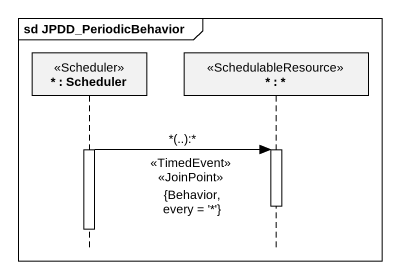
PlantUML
@startuml
mainframe sd JPDD_PeriodicBehavior
hide footbox
participant "* : Scheduler" as object1 <<Scheduler>>
participant "* : *" as object2 <<SchedulableResource>>

activate object1
object1 -> object2 : *(..):*\n<<TimedEvent>> <<JoinPoint>>\n{Behavior, every = '*'}
activate object2
deactivate object2
deactivate object1
@enduml
